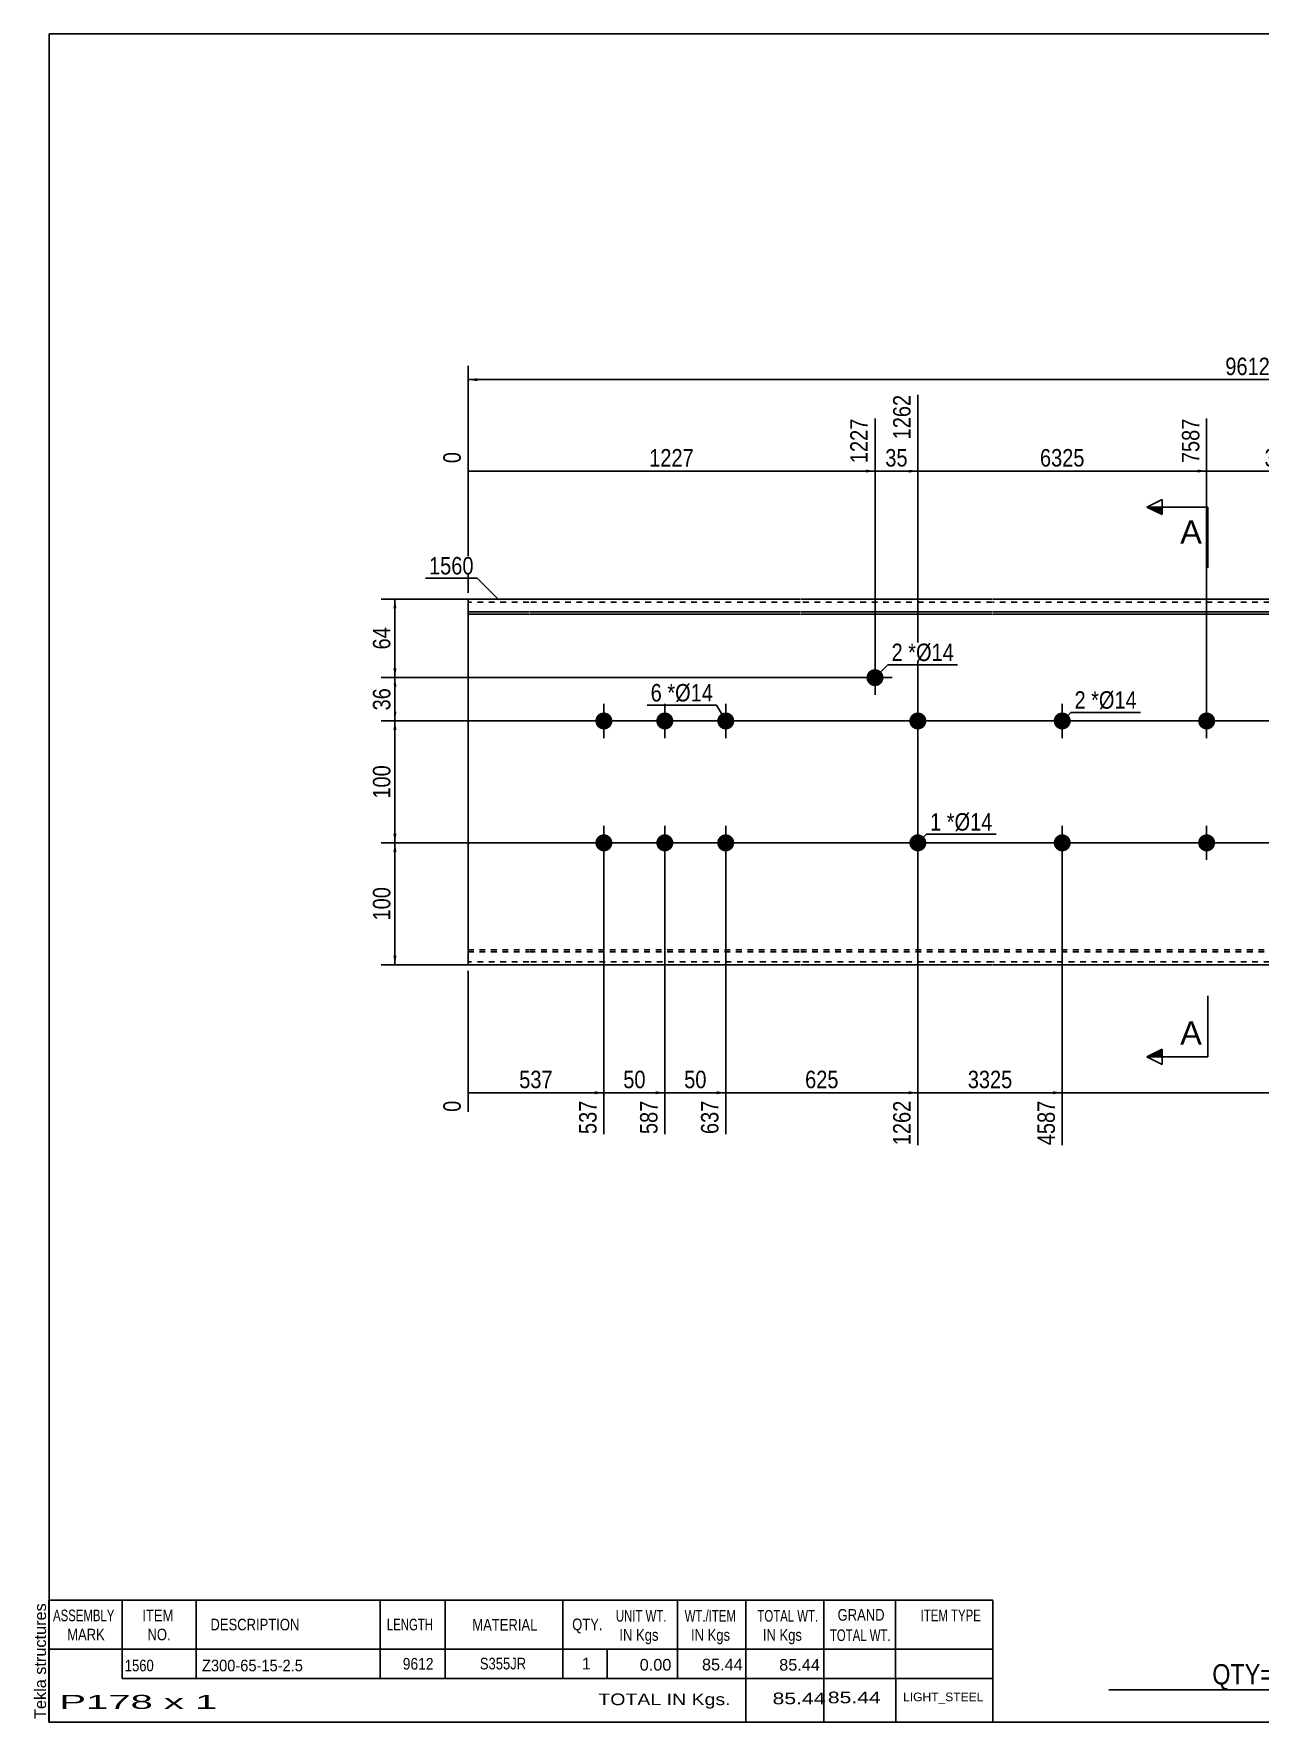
# Model space of a CAD drawing. Header units: millimetres. Extents: x -71 to 331, y -154 to 123.
# Drawn here: x -71.3 to 130, y -154.3 to 122.8 of the extents above; entities that cross this region are included whole.
import ezdxf

# ---------------------------------------------------------------- set-up
doc = ezdxf.new("R2010")
doc.units = ezdxf.units.MM
doc.linetypes.add('DXK_LINE_DOT1', pattern=[1.8814, 0.9407, -0.9407])
doc.styles.add('Arial', font='ARIAL.TTF', dxfattribs={"height": 0.2})
doc.styles.add('Arial Narrow', font='ARIALN.TTF', dxfattribs={"height": 0.2})

# ---------------------------------------------------------------- blocks, each defined once
blk = doc.blocks.new('Unknown-627192289-2024')
at = {"color": 5, "linetype": 'Continuous'}
for p, q in [((331.25, 122.75), (-68.75, 122.75)), ((-68.75, 122.75), (-68.75, -154.25)), ((331.25, -154.25), (331.25, 122.75)), ((-68.75, -154.25), (331.25, -154.25))]:
    blk.add_line(p, q, dxfattribs=at)
at = {"color": 174, "linetype": 'Continuous', "style": 'Arial'}
blk.add_text('Tekla structures', height=1.9102, rotation=90, dxfattribs=at).set_placement((-69.25, -153.75))
blk = doc.blocks.new('Part-627192289-1218 - 1203')
at = {"color": 2, "linetype": 'Continuous'}
for p, q in [((0, 30), (0, -30)), ((10, 30), (0, 30)), ((0, 27.88), (10, 27.88)), ((54.49, 30), (10.1, 30)), ((10.1, 27.88), (54.49, 27.88)), ((86, 30), (54.59, 30)), ((54.59, 27.88), (86, 27.88)), ((108.9, 30), (86.1, 30)), ((86.1, 27.88), (108.9, 27.88)), ((133.39, 30), (109, 30)), ((109, 27.88), (133.39, 27.88)), ((163.73, 30), (133.49, 30)), ((133.49, 27.88), (163.73, 27.88)), ((208.22, 30), (163.83, 30)), ((163.83, 27.88), (208.22, 27.88)), ((238.56, 30), (208.32, 30)), ((208.32, 27.88), (238.56, 27.88)), ((255.86, 30), (238.66, 30)), ((238.66, 27.88), (255.86, 27.88)), ((255.86, 27.88), (255.86, 30)), ((255.86, -30), (255.86, 27.88)), ((0, 27.53), (10, 27.53)), ((10.1, 27.53), (54.49, 27.53)), ((54.59, 27.53), (86, 27.53)), ((86.1, 27.53), (108.9, 27.53)), ((109, 27.53), (133.39, 27.53)), ((133.49, 27.53), (163.73, 27.53)), ((163.83, 27.53), (208.22, 27.53)), ((208.32, 27.53), (238.56, 27.53)), ((238.66, 27.53), (255.86, 27.53)), ((10, -30), (0, -30)), ((54.49, -30), (10.1, -30)), ((86, -30), (54.59, -30)), ((108.9, -30), (86.1, -30)), ((133.39, -30), (109, -30)), ((163.73, -30), (133.49, -30)), ((208.22, -30), (163.83, -30)), ((238.56, -30), (208.32, -30)), ((255.86, -30), (238.66, -30))]:
    blk.add_line(p, q, dxfattribs=at)
at = {"color": 7, "linetype": 'DXK_LINE_DOT1'}
for p, q in [((10, 29.5), (0, 29.5)), ((54.49, 29.5), (10.1, 29.5)), ((86, 29.5), (54.59, 29.5)), ((108.9, 29.5), (86.1, 29.5)), ((133.39, 29.5), (109, 29.5)), ((163.73, 29.5), (133.49, 29.5)), ((208.22, 29.5), (163.83, 29.5)), ((238.56, 29.5), (208.32, 29.5)), ((255.86, 29.5), (238.66, 29.5)), ((0, -27.53), (10, -27.53)), ((10.1, -27.53), (54.49, -27.53)), ((54.59, -27.53), (86, -27.53)), ((86.1, -27.53), (108.9, -27.53)), ((109, -27.53), (133.39, -27.53)), ((133.49, -27.53), (163.73, -27.53)), ((163.83, -27.53), (208.22, -27.53)), ((208.32, -27.53), (238.56, -27.53)), ((238.66, -27.53), (255.86, -27.53)), ((0, -27.88), (10, -27.88)), ((10, -29.5), (0, -29.5)), ((10.1, -27.88), (54.49, -27.88)), ((54.49, -29.5), (10.1, -29.5)), ((54.59, -27.88), (86, -27.88)), ((86, -29.5), (54.59, -29.5)), ((86.1, -27.88), (108.9, -27.88)), ((108.9, -29.5), (86.1, -29.5)), ((109, -27.88), (133.39, -27.88)), ((133.39, -29.5), (109, -29.5)), ((133.49, -27.88), (163.73, -27.88)), ((163.73, -29.5), (133.49, -29.5)), ((163.83, -27.88), (208.22, -27.88)), ((208.22, -29.5), (163.83, -29.5)), ((208.32, -27.88), (238.56, -27.88)), ((238.56, -29.5), (208.32, -29.5)), ((238.66, -27.88), (255.86, -27.88)), ((255.86, -29.5), (238.66, -29.5))]:
    blk.add_line(p, q, dxfattribs=at)
blk = doc.blocks.new('Bolt-627192289-1219 - 1203')
at = {"linetype": 'Continuous'}
for points in [[(20.89, 10, -1), (23.69, 10, -1)], [(30.89, 10, -1), (33.69, 10, -1)], [(40.89, 10, -1), (43.69, 10, -1)], [(20.89, -10, -1), (23.69, -10, -1)], [(30.89, -10, -1), (33.69, -10, -1)], [(40.89, -10, -1), (43.69, -10, -1)]]:
    blk.add_hatch(color=3, dxfattribs=at).paths.add_polyline_path(points)
at = {"color": 3, "linetype": 'Continuous'}
for p, q in [((22.29, 7.2), (22.29, 12.8)), ((32.29, 7.2), (32.29, 12.8)), ((42.29, 7.2), (42.29, 12.8)), ((19.49, 10), (25.09, 10)), ((29.49, 10), (35.09, 10)), ((39.49, 10), (45.09, 10)), ((22.29, -12.8), (22.29, -7.2)), ((32.29, -12.8), (32.29, -7.2)), ((42.29, -12.8), (42.29, -7.2)), ((19.49, -10), (25.09, -10)), ((29.49, -10), (35.09, -10)), ((39.49, -10), (45.09, -10))]:
    blk.add_line(p, q, dxfattribs=at)
blk = doc.blocks.new('Bolt-627192289-1220 - 1203')
at = {"linetype": 'Continuous'}
blk.add_hatch(color=3, dxfattribs=at).paths.add_polyline_path([(65.38, 17.11, -1), (68.18, 17.11, -1)])
at = {"color": 3, "linetype": 'Continuous'}
for p, q in [((66.78, 14.31), (66.78, 19.91)), ((63.98, 17.11), (69.58, 17.11))]:
    blk.add_line(p, q, dxfattribs=at)
blk = doc.blocks.new('Bolt-627192289-1225 - 1203')
at = {"linetype": 'Continuous'}
for points in [[(98.9, 10, -1), (96.1, 10, -1)], [(98.9, -10, -1), (96.1, -10, -1)]]:
    blk.add_hatch(color=3, dxfattribs=at).paths.add_polyline_path(points)
at = {"color": 3, "linetype": 'Continuous'}
for p, q in [((97.5, 12.8), (97.5, 7.2)), ((100.3, 10), (94.7, 10)), ((97.5, -7.2), (97.5, -12.8)), ((100.3, -10), (94.7, -10))]:
    blk.add_line(p, q, dxfattribs=at)
blk = doc.blocks.new('Bolt-627192289-1229 - 1203')
at = {"linetype": 'Continuous'}
for points in [[(119.8, 10, -1), (122.6, 10, -1)], [(249.46, 10, -1), (252.26, 10, -1)]]:
    blk.add_hatch(color=3, dxfattribs=at).paths.add_polyline_path(points)
at = {"color": 3, "linetype": 'Continuous'}
for p, q in [((121.2, 7.2), (121.2, 12.8)), ((250.86, 7.2), (250.86, 12.8)), ((124, 10), (118.4, 10)), ((253.66, 10), (248.06, 10))]:
    blk.add_line(p, q, dxfattribs=at)
blk = doc.blocks.new('Bolt-627192289-1230 - 1203')
at = {"linetype": 'Continuous'}
for points in [[(119.8, -10, -1), (122.6, -10, -1)], [(249.46, -10, -1), (252.26, -10, -1)]]:
    blk.add_hatch(color=3, dxfattribs=at).paths.add_polyline_path(points)
at = {"color": 3, "linetype": 'Continuous'}
for p, q in [((121.2, -12.8), (121.2, -7.2)), ((250.86, -12.8), (250.86, -7.2)), ((124, -10), (118.4, -10)), ((253.66, -10), (248.06, -10))]:
    blk.add_line(p, q, dxfattribs=at)
blk = doc.blocks.new('Bolt-627192289-1231 - 1203')
at = {"linetype": 'Continuous'}
blk.add_hatch(color=3, dxfattribs=at).paths.add_polyline_path([(72.41, 10, -1), (75.21, 10, -1)])
at = {"color": 3, "linetype": 'Continuous'}
for p, q in [((73.81, 7.2), (73.81, 12.8)), ((71.01, 10), (76.61, 10))]:
    blk.add_line(p, q, dxfattribs=at)
blk = doc.blocks.new('Bolt-627192289-1232 - 1203')
at = {"linetype": 'Continuous'}
blk.add_hatch(color=3, dxfattribs=at).paths.add_polyline_path([(75.21, -10, -1), (72.41, -10, -1)])
at = {"color": 3, "linetype": 'Continuous'}
for p, q in [((73.81, -7.2), (73.81, -12.8)), ((76.61, -10), (71.01, -10))]:
    blk.add_line(p, q, dxfattribs=at)
blk = doc.blocks.new('StraightDimension-627192289-1328 - 1203')
at = {"linetype": 'Continuous'}
blk.add_hatch(color=7, dxfattribs=at).paths.add_polyline_path([(96, -50.75), (97.5, -51), (96, -51.25)])
at = {"color": 7, "linetype": 'Continuous'}
for p, q in [((73.81, 9), (73.81, -59.61)), ((97.5, -11), (97.5, -59.61)), ((73.81, -51), (97.5, -51))]:
    blk.add_line(p, q, dxfattribs=at)
at = {"color": 0}
blk.add_wipeout([(89.91, -50.85), (89.91, -46.65), (81.4, -46.65), (81.4, -50.85)], dxfattribs=at)
at = {"color": 0, "linetype": 'Continuous'}
blk.add_wipeout([(96.9, -51.7), (92.7, -51.7), (92.7, -60.21), (96.9, -60.21)], dxfattribs=at)
at = {"color": 3, "style": 'Arial Narrow'}
blk.add_text('3325', height=2.863, dxfattribs=at).set_placement((82, -50.25))
at = {"color": 3, "linetype": 'Continuous', "style": 'Arial Narrow'}
blk.add_text('4587', height=2.863, rotation=90.0002, dxfattribs=at).set_placement((96.3, -59.61))
blk = doc.blocks.new('StraightDimension-627192289-1279 - 1203')
at = {"linetype": 'Continuous'}
blk.add_hatch(color=7, dxfattribs=at).paths.add_polyline_path([(119.7, 51.25), (121.2, 51), (119.7, 50.75)])
at = {"color": 7, "linetype": 'Continuous'}
for p, q in [((73.81, -9), (73.81, 63.51)), ((121.2, 11), (121.2, 59.61)), ((73.81, 51), (121.2, 51))]:
    blk.add_line(p, q, dxfattribs=at)
at = {"color": 0, "linetype": 'Continuous'}
blk.add_wipeout([(120.6, 60.21), (116.4, 60.21), (116.4, 51.7), (120.6, 51.7)], dxfattribs=at)
at = {"color": 0}
blk.add_wipeout([(101.76, 51.15), (101.76, 55.35), (93.25, 55.35), (93.25, 51.15)], dxfattribs=at)
at = {"color": 3, "linetype": 'Continuous', "style": 'Arial Narrow'}
blk.add_text('7587', height=2.863, rotation=90.0002, dxfattribs=at).set_placement((120, 52.3))
at = {"color": 3, "style": 'Arial Narrow'}
blk.add_text('6325', height=2.863, dxfattribs=at).set_placement((93.85, 51.75))
blk = doc.blocks.new('StraightDimension-627192289-1353 - 1203')
at = {"linetype": 'Continuous'}
for points in [[(266.75, 8.5), (267, 10), (267.25, 8.5)], [(267.25, -8.5), (267, -10), (266.75, -8.5)]]:
    blk.add_hatch(color=7, dxfattribs=at).paths.add_polyline_path(points)
at = {"color": 7, "linetype": 'Continuous'}
for p, q in [((43.29, 10), (269.4, 10)), ((267, -10), (267, 10)), ((43.29, -10), (269.4, -10))]:
    blk.add_line(p, q, dxfattribs=at)
at = {"color": 0}
blk.add_wipeout([(266.85, 3.34), (262.65, 3.34), (262.65, -3.34), (266.85, -3.34)], dxfattribs=at)
at = {"color": 3, "style": 'Arial Narrow'}
blk.add_text('100', height=2.863, rotation=90.0002, dxfattribs=at).set_placement((266.25, -2.74))
blk = doc.blocks.new('StraightDimension-627192289-1280 - 1203')
at = {"linetype": 'Continuous'}
blk.add_hatch(color=7, dxfattribs=at).paths.add_polyline_path([(72.31, 51.25), (73.81, 51), (72.31, 50.75)])
at = {"color": 7, "linetype": 'Continuous'}
for p, q in [((73.81, -9), (73.81, 63.51)), ((66.78, 18.11), (66.78, 59.61)), ((66.78, 51), (73.81, 51))]:
    blk.add_line(p, q, dxfattribs=at)
at = {"color": 0}
blk.add_wipeout([(72.72, 51.15), (72.72, 55.35), (67.87, 55.35), (67.87, 51.15)], dxfattribs=at)
at = {"color": 0, "linetype": 'Continuous'}
blk.add_wipeout([(73.21, 64.11), (69.01, 64.11), (69.01, 55.6), (73.21, 55.6)], dxfattribs=at)
at = {"color": 3, "linetype": 'Continuous', "style": 'Arial Narrow'}
blk.add_text('1262', height=2.863, rotation=90.0002, dxfattribs=at).set_placement((72.61, 56.2))
at = {"color": 3, "style": 'Arial Narrow'}
blk.add_text('35', height=2.863, dxfattribs=at).set_placement((68.47, 51.75))
blk = doc.blocks.new('StraightDimension-627192289-1354 - 1203')
at = {"linetype": 'Continuous'}
for points in [[(266.75, -11.5), (267, -10), (267.25, -11.5)], [(267.25, -28.5), (267, -30), (266.75, -28.5)]]:
    blk.add_hatch(color=7, dxfattribs=at).paths.add_polyline_path(points)
at = {"color": 7, "linetype": 'Continuous'}
for p, q in [((43.29, -10), (269.4, -10)), ((267, -30), (267, -10)), ((256.86, -30), (269.4, -30))]:
    blk.add_line(p, q, dxfattribs=at)
at = {"color": 0}
blk.add_wipeout([(266.85, -16.66), (262.65, -16.66), (262.65, -23.34), (266.85, -23.34)], dxfattribs=at)
at = {"color": 3, "style": 'Arial Narrow'}
blk.add_text('100', height=2.863, rotation=90.0002, dxfattribs=at).set_placement((266.25, -22.74))
blk = doc.blocks.new('StraightDimension-627192289-1395 - 1203')
at = {"linetype": 'Continuous'}
for points in [[(1.5, 65.75), (0, 66), (1.5, 66.25)], [(254.36, 66.25), (255.86, 66), (254.36, 65.75)]]:
    blk.add_hatch(color=7, dxfattribs=at).paths.add_polyline_path(points)
at = {"color": 7, "linetype": 'Continuous'}
for p, q in [((0, 31), (0, 68.25)), ((255.86, 31), (255.86, 68.25)), ((0, 66), (255.86, 66))]:
    blk.add_line(p, q, dxfattribs=at)
at = {"color": 0}
blk.add_wipeout([(132.19, 66.15), (132.19, 70.35), (123.67, 70.35), (123.67, 66.15)], dxfattribs=at)
at = {"color": 3, "style": 'Arial Narrow'}
blk.add_text('9612', height=2.863, dxfattribs=at).set_placement((124.27, 66.75))
blk = doc.blocks.new('StraightDimension-627192289-1331 - 1203')
at = {"linetype": 'Continuous'}
blk.add_hatch(color=7, dxfattribs=at).paths.add_polyline_path([(30.79, -50.75), (32.29, -51), (30.79, -51.25)])
at = {"color": 7, "linetype": 'Continuous'}
for p, q in [((22.29, -11), (22.29, -57.78)), ((32.29, -11), (32.29, -57.78)), ((22.29, -51), (32.29, -51))]:
    blk.add_line(p, q, dxfattribs=at)
at = {"color": 0}
blk.add_wipeout([(29.72, -50.85), (29.72, -46.65), (24.87, -46.65), (24.87, -50.85)], dxfattribs=at)
at = {"color": 3, "style": 'Arial Narrow'}
blk.add_text('50', height=2.863, dxfattribs=at).set_placement((25.47, -50.25))
at = {"color": 0, "linetype": 'Continuous'}
blk.add_wipeout([(31.69, -51.7), (27.49, -51.7), (27.49, -58.38), (31.69, -58.38)], dxfattribs=at)
at = {"color": 3, "linetype": 'Continuous', "style": 'Arial Narrow'}
blk.add_text('587', height=2.863, rotation=90.0002, dxfattribs=at).set_placement((31.09, -57.78))
blk = doc.blocks.new('StraightDimension-627192289-1281 - 1203')
at = {"linetype": 'Continuous'}
blk.add_hatch(color=7, dxfattribs=at).paths.add_polyline_path([(65.28, 51.25), (66.78, 51), (65.28, 50.75)])
at = {"color": 7, "linetype": 'Continuous'}
for p, q in [((66.78, 18.11), (66.78, 59.61)), ((0, 31), (0, 54.13)), ((0, 51), (66.78, 51))]:
    blk.add_line(p, q, dxfattribs=at)
at = {"color": 0, "linetype": 'Continuous'}
for points in [[(66.18, 60.21), (61.98, 60.21), (61.98, 51.7), (66.18, 51.7)], [(-0.6, 54.73), (-4.8, 54.73), (-4.8, 51.7), (-0.6, 51.7)]]:
    blk.add_wipeout(points, dxfattribs=at)
at = {"color": 0}
blk.add_wipeout([(37.65, 51.15), (37.65, 55.35), (29.13, 55.35), (29.13, 51.15)], dxfattribs=at)
at = {"color": 3, "linetype": 'Continuous', "style": 'Arial Narrow'}
for s, height, p in [('1227', 2.863, (65.58, 52.3)), ('0', 2.86, (-1.2, 52.3))]:
    blk.add_text(s, height=height, rotation=90.0002, dxfattribs=at).set_placement(p)
at = {"color": 3, "style": 'Arial Narrow'}
blk.add_text('1227', height=2.863, dxfattribs=at).set_placement((29.73, 51.75))
blk = doc.blocks.new('StraightDimension-627192289-1330 - 1203')
at = {"linetype": 'Continuous'}
blk.add_hatch(color=7, dxfattribs=at).paths.add_polyline_path([(40.79, -50.75), (42.29, -51), (40.79, -51.25)])
at = {"color": 7, "linetype": 'Continuous'}
for p, q in [((32.29, -11), (32.29, -57.78)), ((42.29, -11), (42.29, -57.78)), ((32.29, -51), (42.29, -51))]:
    blk.add_line(p, q, dxfattribs=at)
at = {"color": 0}
blk.add_wipeout([(39.72, -50.85), (39.72, -46.65), (34.87, -46.65), (34.87, -50.85)], dxfattribs=at)
at = {"color": 3, "style": 'Arial Narrow'}
blk.add_text('50', height=2.863, dxfattribs=at).set_placement((35.47, -50.25))
at = {"color": 0, "linetype": 'Continuous'}
blk.add_wipeout([(41.69, -51.7), (37.49, -51.7), (37.49, -58.38), (41.69, -58.38)], dxfattribs=at)
at = {"color": 3, "linetype": 'Continuous', "style": 'Arial Narrow'}
blk.add_text('637', height=2.863, rotation=90.0002, dxfattribs=at).set_placement((41.09, -57.78))
blk = doc.blocks.new('StraightDimension-627192289-1278 - 1203')
at = {"linetype": 'Continuous'}
blk.add_hatch(color=7, dxfattribs=at).paths.add_polyline_path([(144.19, 51.25), (145.69, 51), (144.19, 50.75)])
at = {"color": 7, "linetype": 'Continuous'}
for p, q in [((121.2, 11), (121.2, 59.61)), ((145.69, 11), (145.69, 59.61)), ((121.2, 51), (145.69, 51))]:
    blk.add_line(p, q, dxfattribs=at)
at = {"color": 0, "linetype": 'Continuous'}
blk.add_wipeout([(145.09, 60.21), (140.89, 60.21), (140.89, 51.7), (145.09, 51.7)], dxfattribs=at)
at = {"color": 0}
blk.add_wipeout([(136.78, 51.15), (136.78, 55.35), (130.1, 55.35), (130.1, 51.15)], dxfattribs=at)
at = {"color": 3, "linetype": 'Continuous', "style": 'Arial Narrow'}
blk.add_text('7912', height=2.863, rotation=90.0002, dxfattribs=at).set_placement((144.49, 52.3))
at = {"color": 3, "style": 'Arial Narrow'}
blk.add_text('325', height=2.863, dxfattribs=at).set_placement((130.7, 51.75))
blk = doc.blocks.new('StraightDimension-627192289-1327 - 1203')
at = {"linetype": 'Continuous'}
blk.add_hatch(color=7, dxfattribs=at).paths.add_polyline_path([(254.36, -50.75), (255.86, -51), (254.36, -51.25)])
at = {"color": 7, "linetype": 'Continuous'}
for p, q in [((97.5, -11), (97.5, -59.61)), ((255.86, -31), (255.86, -59.61)), ((97.5, -51), (255.86, -51))]:
    blk.add_line(p, q, dxfattribs=at)
at = {"color": 0}
blk.add_wipeout([(180.94, -50.85), (180.94, -46.65), (172.42, -46.65), (172.42, -50.85)], dxfattribs=at)
at = {"color": 0, "linetype": 'Continuous'}
blk.add_wipeout([(255.26, -51.7), (251.06, -51.7), (251.06, -60.21), (255.26, -60.21)], dxfattribs=at)
at = {"color": 3, "style": 'Arial Narrow'}
blk.add_text('5025', height=2.863, dxfattribs=at).set_placement((173.02, -50.25))
at = {"color": 3, "linetype": 'Continuous', "style": 'Arial Narrow'}
blk.add_text('9612', height=2.863, rotation=90.0002, dxfattribs=at).set_placement((254.66, -59.61))
blk = doc.blocks.new('StraightDimension-627192289-1329 - 1203')
at = {"linetype": 'Continuous'}
blk.add_hatch(color=7, dxfattribs=at).paths.add_polyline_path([(72.31, -50.75), (73.81, -51), (72.31, -51.25)])
at = {"color": 7, "linetype": 'Continuous'}
for p, q in [((73.81, 9), (73.81, -59.61)), ((42.29, -11), (42.29, -57.78)), ((42.29, -51), (73.81, -51))]:
    blk.add_line(p, q, dxfattribs=at)
at = {"color": 0}
blk.add_wipeout([(61.39, -50.85), (61.39, -46.65), (54.71, -46.65), (54.71, -50.85)], dxfattribs=at)
at = {"color": 0, "linetype": 'Continuous'}
blk.add_wipeout([(73.21, -51.7), (69.01, -51.7), (69.01, -60.21), (73.21, -60.21)], dxfattribs=at)
at = {"color": 3, "style": 'Arial Narrow'}
blk.add_text('625', height=2.863, dxfattribs=at).set_placement((55.31, -50.25))
at = {"color": 3, "linetype": 'Continuous', "style": 'Arial Narrow'}
blk.add_text('1262', height=2.863, rotation=90.0002, dxfattribs=at).set_placement((72.61, -59.61))
blk = doc.blocks.new('StraightDimension-627192289-1332 - 1203')
at = {"linetype": 'Continuous'}
blk.add_hatch(color=7, dxfattribs=at).paths.add_polyline_path([(20.79, -50.75), (22.29, -51), (20.79, -51.25)])
at = {"color": 7, "linetype": 'Continuous'}
for p, q in [((22.29, -11), (22.29, -57.78)), ((0, -31), (0, -54.13)), ((0, -51), (22.29, -51))]:
    blk.add_line(p, q, dxfattribs=at)
at = {"color": 0}
blk.add_wipeout([(14.49, -50.85), (14.49, -46.65), (7.8, -46.65), (7.8, -50.85)], dxfattribs=at)
at = {"color": 0, "linetype": 'Continuous'}
for points in [[(-0.6, -51.7), (-4.8, -51.7), (-4.8, -54.73), (-0.6, -54.73)], [(21.69, -51.7), (17.49, -51.7), (17.49, -58.38), (21.69, -58.38)]]:
    blk.add_wipeout(points, dxfattribs=at)
at = {"color": 3, "style": 'Arial Narrow'}
blk.add_text('537', height=2.863, dxfattribs=at).set_placement((8.4, -50.25))
at = {"color": 3, "linetype": 'Continuous', "style": 'Arial Narrow'}
for s, height, p in [('0', 2.86, (-1.2, -54.13)), ('537', 2.863, (21.09, -57.78))]:
    blk.add_text(s, height=height, rotation=90.0002, dxfattribs=at).set_placement(p)
blk = doc.blocks.new('StraightDimension-627192289-1352 - 1203')
at = {"linetype": 'Continuous'}
for points in [[(266.75, 16.61), (267, 18.11), (267.25, 16.61)], [(267.25, 11.5), (267, 10), (266.75, 11.5)]]:
    blk.add_hatch(color=7, dxfattribs=at).paths.add_polyline_path(points)
at = {"color": 7, "linetype": 'Continuous'}
for p, q in [((221.52, 18.11), (269.4, 18.11)), ((267, 10), (267, 18.11)), ((43.29, 10), (269.4, 10))]:
    blk.add_line(p, q, dxfattribs=at)
at = {"color": 0}
blk.add_wipeout([(266.85, 16.48), (262.65, 16.48), (262.65, 11.63), (266.85, 11.63)], dxfattribs=at)
at = {"color": 3, "style": 'Arial Narrow'}
blk.add_text('41', height=2.863, rotation=90.0002, dxfattribs=at).set_placement((266.25, 12.23))
blk = doc.blocks.new('StraightDimension-627192289-1371 - 1203')
at = {"linetype": 'Continuous'}
for points in [[(-12.25, 28.5), (-12, 30), (-11.75, 28.5)], [(-11.75, 18.61), (-12, 17.11), (-12.25, 18.61)]]:
    blk.add_hatch(color=7, dxfattribs=at).paths.add_polyline_path(points)
at = {"color": 7, "linetype": 'Continuous'}
for p, q in [((21.29, 30), (-14.25, 30)), ((-12, 17.11), (-12, 30)), ((65.78, 17.11), (-14.25, 17.11))]:
    blk.add_line(p, q, dxfattribs=at)
at = {"color": 0}
blk.add_wipeout([(-12.15, 25.98), (-16.35, 25.98), (-16.35, 21.13), (-12.15, 21.13)], dxfattribs=at)
at = {"color": 3, "style": 'Arial Narrow'}
blk.add_text('64', height=2.863, rotation=90.0002, dxfattribs=at).set_placement((-12.75, 21.73))
blk = doc.blocks.new('StraightDimension-627192289-1372 - 1203')
at = {"linetype": 'Continuous'}
for points in [[(-12.25, 15.61), (-12, 17.11), (-11.75, 15.61)], [(-11.75, 11.5), (-12, 10), (-12.25, 11.5)]]:
    blk.add_hatch(color=7, dxfattribs=at).paths.add_polyline_path(points)
at = {"color": 7, "linetype": 'Continuous'}
for p, q in [((65.78, 17.11), (-14.25, 17.11)), ((-12, 10), (-12, 17.11)), ((120.2, 10), (-14.25, 10))]:
    blk.add_line(p, q, dxfattribs=at)
at = {"color": 0}
blk.add_wipeout([(-12.15, 15.98), (-16.35, 15.98), (-16.35, 11.13), (-12.15, 11.13)], dxfattribs=at)
at = {"color": 3, "style": 'Arial Narrow'}
blk.add_text('36', height=2.863, rotation=90.0002, dxfattribs=at).set_placement((-12.75, 11.73))
blk = doc.blocks.new('StraightDimension-627192289-1373 - 1203')
at = {"linetype": 'Continuous'}
for points in [[(-12.25, 8.5), (-12, 10), (-11.75, 8.5)], [(-11.75, -8.5), (-12, -10), (-12.25, -8.5)]]:
    blk.add_hatch(color=7, dxfattribs=at).paths.add_polyline_path(points)
at = {"color": 7, "linetype": 'Continuous'}
for p, q in [((120.2, 10), (-14.25, 10)), ((-12, -10), (-12, 10)), ((120.2, -10), (-14.25, -10))]:
    blk.add_line(p, q, dxfattribs=at)
at = {"color": 0}
blk.add_wipeout([(-12.15, 3.34), (-16.35, 3.34), (-16.35, -3.34), (-12.15, -3.34)], dxfattribs=at)
at = {"color": 3, "style": 'Arial Narrow'}
blk.add_text('100', height=2.863, rotation=90.0002, dxfattribs=at).set_placement((-12.75, -2.74))
blk = doc.blocks.new('StraightDimension-627192289-1374 - 1203')
at = {"linetype": 'Continuous'}
for points in [[(-12.25, -11.5), (-12, -10), (-11.75, -11.5)], [(-11.75, -28.5), (-12, -30), (-12.25, -28.5)]]:
    blk.add_hatch(color=7, dxfattribs=at).paths.add_polyline_path(points)
at = {"color": 7, "linetype": 'Continuous'}
for p, q in [((120.2, -10), (-14.25, -10)), ((-12, -30), (-12, -10)), ((21.29, -30), (-14.25, -30))]:
    blk.add_line(p, q, dxfattribs=at)
at = {"color": 0}
blk.add_wipeout([(-12.15, -16.66), (-16.35, -16.66), (-16.35, -23.34), (-12.15, -23.34)], dxfattribs=at)
at = {"color": 3, "style": 'Arial Narrow'}
blk.add_text('100', height=2.863, rotation=90.0002, dxfattribs=at).set_placement((-12.75, -22.74))
blk = doc.blocks.new('CBS_BOM-627192289-2049')
at = {"color": 7, "linetype": 'Continuous'}
for p, q in [((-68.78, -142.28), (-68.78, -134.28)), ((-68.78, -134.28), (86.14, -134.28)), ((-56.78, -142.28), (-56.78, -134.28)), ((-44.59, -142.28), (-44.59, -134.28)), ((-14.43, -142.28), (-14.43, -134.28)), ((-3.75, -142.28), (-3.75, -134.28)), ((15.57, -142.28), (15.57, -134.28)), ((34.37, -142.28), (34.37, -134.28)), ((45.58, -142.28), (45.58, -134.28)), ((58.37, -142.28), (58.37, -134.28)), ((70.12, -142.28), (70.12, -134.28)), ((86.14, -134.29), (86.14, -142.27)), ((-68.78, -142.28), (86.14, -142.28)), ((-68.78, -147.08), (-68.78, -142.28)), ((-56.78, -147.08), (-56.78, -142.28)), ((-44.59, -147.08), (-44.59, -142.28)), ((-14.43, -147.08), (-14.43, -142.28)), ((-3.75, -147.08), (-3.75, -142.28)), ((15.57, -147.08), (15.57, -142.28)), ((22.83, -147.08), (22.83, -142.28)), ((34.37, -147.08), (34.37, -142.28)), ((45.58, -147.08), (45.58, -142.28)), ((58.37, -147.08), (58.37, -142.28)), ((70.14, -147.08), (70.14, -142.28)), ((86.14, -142.28), (86.14, -147.08)), ((-68.78, -154.28), (-68.78, -147.1)), ((-56.78, -147.08), (86.14, -147.08)), ((45.58, -154.28), (45.58, -147.1)), ((58.37, -154.28), (58.37, -147.1)), ((70.18, -154.28), (70.18, -147.1)), ((86.14, -147.08), (86.14, -154.28)), ((-68.78, -154.28), (86.14, -154.28))]:
    blk.add_line(p, q, dxfattribs=at)
at = {"color": 3, "linetype": 'Continuous', "style": 'Arial'}
for s, height, width, p in [('GRAND', 1.91, 0.8, (60.64, -137.62)), ('ASSEMBLY', 1.91, 0.7, (-68.1, -137.71)), ('ITEM', 1.91, 0.8, (-53.45, -137.71)), ('DESCRIPTION', 1.9102, 0.8, (-42.27, -139.21)), ('LENGTH', 1.91, 0.7, (-13.32, -139.21)), ('MATERIAL', 1.91, 0.8, (0.7, -139.26)), ('QTY.', 1.91, 0.8, (17.09, -139.18)), ('UNIT WT.', 1.91, 0.7, (24.26, -137.78)), ('WT./ITEM', 1.91, 0.7, (35.55, -137.78)), ('TOTAL WT.', 1.91, 0.7, (47.49, -137.78)), ('ITEM TYPE', 1.91, 0.7, (74.28, -137.7)), ('MARK', 1.91, 0.8, (-65.78, -140.84)), ('NO.', 1.91, 0.8, (-52.6, -140.84)), ('IN Kgs', 1.91, 0.8, (24.84, -140.92)), ('IN Kgs', 1.91, 0.8, (36.59, -140.92)), ('IN Kgs', 1.91, 0.8, (48.38, -140.92)), ('TOTAL WT.', 1.91, 0.7, (59.38, -140.96))]:
    blk.add_text(s, height=height, dxfattribs=dict(at, width=width)).set_placement(p)
at = {"color": 7, "linetype": 'Continuous', "style": 'Arial'}
for s, height, width, p in [('1560', 1.91, 0.8, (-56.32, -145.93)), ('Z300-65-15-2.5', 1.9102, 0.9, (-43.65, -145.93)), ('9612', 1.91, 0.85, (-10.71, -145.65)), ('S355JR', 1.91, 0.8, (1.94, -145.62))]:
    blk.add_text(s, height=height, dxfattribs=dict(at, width=width)).set_placement(p)
for s, p in [('1', (18.66, -145.62)), ('0.00', (28.17, -145.81)), ('85.44', (38.39, -145.78)), ('85.44', (51.06, -145.81))]:
    blk.add_text(s, height=1.91, dxfattribs=at).set_placement(p)
at = {"color": 6, "linetype": 'Continuous', "style": 'Arial'}
for s, height, width, p in [('TOTAL IN Kgs.', 1.9102, 1.2, (21.38, -151.48)), ('85.44', 1.91, 1.3, (49.97, -151.33)), ('85.44', 1.91, 1.3, (59.04, -151.17)), ('P178 x 1', 2.292, 2.05, (-67.06, -152.09))]:
    blk.add_text(s, height=height, dxfattribs=dict(at, width=width)).set_placement(p)
blk.add_text('LIGHT_STEEL', height=1.4135, dxfattribs=at).set_placement((71.39, -150.83))
blk = doc.blocks.new('CBS_CALLOFF-627192289-2050')
at = {"color": 7, "linetype": 'Continuous'}
blk.add_line((105.13, -148.98), (221.36, -149), dxfattribs=at)
at = {"color": 3, "linetype": 'Continuous', "style": 'Arial Narrow'}
blk.add_text('QTY= 1 Nos.      COLD FORMED     MKD : P178', height=3.3405, dxfattribs=at).set_placement((122.13, -148.09))
blk = doc.blocks.new('Mark-627192289-1431 - 1203')
at = {"color": 0}
blk.add_wipeout([(31.8, 13.2), (31.8, 16.2), (29.97, 16.2), (29.97, 13.2)], dxfattribs=at)
blk.add_wipeout([(31.8, 13.2), (31.8, 16.2), (29.97, 16.2), (29.97, 13.2)], dxfattribs=at)
blk.add_wipeout([(33.98, 13.2), (33.98, 16.2), (32.7, 16.2), (32.7, 13.2)], dxfattribs=at)
blk.add_wipeout([(33.98, 13.2), (33.98, 16.2), (32.7, 16.2), (32.7, 13.2)], dxfattribs=at)
at = {"color": 3, "style": 'Arial Narrow'}
blk.add_text('6', height=2.86, dxfattribs=at).set_placement((29.97, 13.2))
at = {"color": 0}
blk.add_wipeout([(40.19, 13.2), (40.19, 16.2), (33.98, 16.2), (33.98, 13.2)], dxfattribs=at)
blk.add_wipeout([(40.19, 13.2), (40.19, 16.2), (33.98, 16.2), (33.98, 13.2)], dxfattribs=at)
at = {"color": 7, "linetype": 'Continuous'}
for p in [(29.37, 12.6), (42.29, 10)]:
    blk.add_line(p, (40.79, 12.6), dxfattribs=at)
at = {"color": 3, "style": 'Arial Narrow'}
for s, height, p in [('*', 2.86, (32.7, 13.2)), ('Ø14', 2.863, (33.98, 13.2))]:
    blk.add_text(s, height=height, dxfattribs=at).set_placement(p)
blk = doc.blocks.new('Mark-627192289-1433 - 1203')
at = {"color": 0}
blk.add_wipeout([(101.35, 12.01), (101.35, 15.01), (99.52, 15.01), (99.52, 12.01)], dxfattribs=at)
blk.add_wipeout([(101.35, 12.01), (101.35, 15.01), (99.52, 15.01), (99.52, 12.01)], dxfattribs=at)
at = {"color": 7, "linetype": 'Continuous'}
blk.add_line((97.5, 10), (98.92, 11.41), dxfattribs=at)
at = {"color": 0}
blk.add_wipeout([(103.52, 12.01), (103.52, 15.01), (102.25, 15.01), (102.25, 12.01)], dxfattribs=at)
blk.add_wipeout([(103.52, 12.01), (103.52, 15.01), (102.25, 15.01), (102.25, 12.01)], dxfattribs=at)
at = {"color": 3, "style": 'Arial Narrow'}
blk.add_text('2', height=2.86, dxfattribs=at).set_placement((99.52, 12.01))
at = {"color": 0}
blk.add_wipeout([(109.74, 12.01), (109.74, 15.01), (103.52, 15.01), (103.52, 12.01)], dxfattribs=at)
blk.add_wipeout([(109.74, 12.01), (109.74, 15.01), (103.52, 15.01), (103.52, 12.01)], dxfattribs=at)
at = {"color": 7, "linetype": 'Continuous'}
blk.add_line((98.92, 11.41), (110.34, 11.41), dxfattribs=at)
at = {"color": 3, "style": 'Arial Narrow'}
for s, height, p in [('*', 2.86, (102.25, 12.01)), ('Ø14', 2.863, (103.52, 12.01))]:
    blk.add_text(s, height=height, dxfattribs=at).set_placement(p)
blk = doc.blocks.new('SectionMark-627192289-1268 - 1203')
at = {"linetype": 'Continuous'}
for points in [[(113.91, 45.1), (113.91, 43.85), (111.41, 45.1)], [(113.91, -43.85), (113.91, -45.1), (111.41, -45.1)]]:
    blk.add_hatch(color=30, dxfattribs=at).paths.add_polyline_path(points)
at = {"color": 30, "linetype": 'Continuous'}
for p, q in [((111.41, 45.1), (113.91, 46.35)), ((121.41, 45.1), (111.41, 45.1)), ((111.41, 45.1), (113.91, 43.85)), ((113.91, 43.85), (113.91, 46.35)), ((111.41, -45.1), (113.91, -43.85)), ((113.91, -43.85), (113.91, -46.35)), ((121.41, -45.1), (111.41, -45.1)), ((113.91, -46.35), (111.41, -45.1))]:
    blk.add_line(p, q, dxfattribs=at)
at = {"color": 0, "linetype": 'Continuous'}
for points in [[(120.41, 39.1), (120.41, 43.1), (116.86, 43.1), (116.86, 39.1)], [(120.41, -43.1), (120.41, -39.1), (116.86, -39.1), (116.86, -43.1)]]:
    blk.add_wipeout(points, dxfattribs=at)
at = {"color": 30, "linetype": 'Continuous'}
for p, q in [((121.41, 45.1), (121.41, 35.1)), ((121.41, -45.1), (121.41, -35.1))]:
    blk.add_line(p, q, dxfattribs=at)
at = {"color": 96, "linetype": 'Continuous', "style": 'Arial'}
for p in [(116.86, 39.1), (116.86, -43.1)]:
    blk.add_text('A', height=3.82, dxfattribs=at).set_placement(p)
blk = doc.blocks.new('Mark-627192289-1398 - 1203')
at = {"color": 0}
blk.add_wipeout([(0.91, 34.04), (0.91, 37.04), (-6.4, 37.04), (-6.4, 34.04)], dxfattribs=at)
blk.add_wipeout([(0.91, 34.04), (0.91, 37.04), (-6.4, 37.04), (-6.4, 34.04)], dxfattribs=at)
at = {"color": 7, "linetype": 'Continuous'}
for p in [(-7, 33.44), (5.05, 29.9)]:
    blk.add_line(p, (1.51, 33.44), dxfattribs=at)
at = {"color": 3, "style": 'Arial Narrow'}
blk.add_text('1560', height=2.863, dxfattribs=at).set_placement((-6.4, 34.04))
blk = doc.blocks.new('MarkSet-627192289-1409 - 1203')
at = {"color": 0}
blk.add_wipeout([(71.33, 19.83), (71.33, 22.83), (69.5, 22.83), (69.5, 19.83)], dxfattribs=at)
blk.add_wipeout([(71.33, 19.83), (71.33, 22.83), (69.5, 22.83), (69.5, 19.83)], dxfattribs=at)
at = {"color": 7, "linetype": 'Continuous'}
blk.add_line((66.78, 17.11), (68.9, 19.23), dxfattribs=at)
at = {"color": 0}
blk.add_wipeout([(73.51, 19.83), (73.51, 22.83), (72.23, 22.83), (72.23, 19.83)], dxfattribs=at)
blk.add_wipeout([(73.51, 19.83), (73.51, 22.83), (72.23, 22.83), (72.23, 19.83)], dxfattribs=at)
at = {"color": 3, "style": 'Arial Narrow'}
blk.add_text('2', height=2.86, dxfattribs=at).set_placement((69.5, 19.83))
at = {"color": 0}
blk.add_wipeout([(79.72, 19.83), (79.72, 22.83), (73.51, 22.83), (73.51, 19.83)], dxfattribs=at)
blk.add_wipeout([(79.72, 19.83), (79.72, 22.83), (73.51, 22.83), (73.51, 19.83)], dxfattribs=at)
at = {"color": 7, "linetype": 'Continuous'}
blk.add_line((68.9, 19.23), (80.32, 19.23), dxfattribs=at)
at = {"color": 3, "style": 'Arial Narrow'}
for s, height, p in [('*', 2.86, (72.23, 19.83)), ('Ø14', 2.863, (73.51, 19.83))]:
    blk.add_text(s, height=height, dxfattribs=at).set_placement(p)
blk = doc.blocks.new('Mark-627192289-1434 - 1203')
at = {"color": 0}
blk.add_wipeout([(77.65, -7.99), (77.65, -4.99), (75.82, -4.99), (75.82, -7.99)], dxfattribs=at)
blk.add_wipeout([(77.65, -7.99), (77.65, -4.99), (75.82, -4.99), (75.82, -7.99)], dxfattribs=at)
at = {"color": 7, "linetype": 'Continuous'}
blk.add_line((73.81, -10), (75.22, -8.59), dxfattribs=at)
at = {"color": 0}
blk.add_wipeout([(79.83, -7.99), (79.83, -4.99), (78.55, -4.99), (78.55, -7.99)], dxfattribs=at)
blk.add_wipeout([(79.83, -7.99), (79.83, -4.99), (78.55, -4.99), (78.55, -7.99)], dxfattribs=at)
at = {"color": 3, "style": 'Arial Narrow'}
blk.add_text('1', height=2.86, dxfattribs=at).set_placement((75.82, -7.99))
at = {"color": 0}
blk.add_wipeout([(86.04, -7.99), (86.04, -4.99), (79.83, -4.99), (79.83, -7.99)], dxfattribs=at)
blk.add_wipeout([(86.04, -7.99), (86.04, -4.99), (79.83, -4.99), (79.83, -7.99)], dxfattribs=at)
at = {"color": 7, "linetype": 'Continuous'}
blk.add_line((75.22, -8.59), (86.64, -8.59), dxfattribs=at)
at = {"color": 3, "style": 'Arial Narrow'}
for s, height, p in [('*', 2.86, (78.55, -7.99)), ('Ø14', 2.863, (79.83, -7.99))]:
    blk.add_text(s, height=height, dxfattribs=at).set_placement(p)

msp = doc.modelspace()

# ---------------------------------------------------------------- block references
for name in ['Unknown-627192289-2024', 'Part-627192289-1218 - 1203', 'Bolt-627192289-1220 - 1203', 'Bolt-627192289-1219 - 1203', 'Bolt-627192289-1231 - 1203', 'Bolt-627192289-1225 - 1203', 'Bolt-627192289-1229 - 1203', 'Bolt-627192289-1232 - 1203', 'Bolt-627192289-1230 - 1203', 'CBS_BOM-627192289-2049', 'CBS_CALLOFF-627192289-2050']:
    msp.add_blockref(name, (0, 0))

# ---------------------------------------------------------------- next in the draw order: block references
for name in ['StraightDimension-627192289-1328 - 1203', 'StraightDimension-627192289-1331 - 1203']:
    msp.add_blockref(name, (0, 0))

# ---------------------------------------------------------------- next in the draw order: block references
for name in ['StraightDimension-627192289-1279 - 1203', 'StraightDimension-627192289-1332 - 1203']:
    msp.add_blockref(name, (0, 0))

# ---------------------------------------------------------------- next in the draw order: block references
msp.add_blockref('StraightDimension-627192289-1353 - 1203', (0, 0))

# ---------------------------------------------------------------- next in the draw order: block references
msp.add_blockref('StraightDimension-627192289-1280 - 1203', (0, 0))

# ---------------------------------------------------------------- next in the draw order: block references
for name in ['StraightDimension-627192289-1395 - 1203', 'StraightDimension-627192289-1354 - 1203']:
    msp.add_blockref(name, (0, 0))

# ---------------------------------------------------------------- next in the draw order: block references
for name in ['StraightDimension-627192289-1281 - 1203', 'StraightDimension-627192289-1278 - 1203', 'StraightDimension-627192289-1330 - 1203', 'StraightDimension-627192289-1327 - 1203']:
    msp.add_blockref(name, (0, 0))

# ---------------------------------------------------------------- next in the draw order: block references
msp.add_blockref('StraightDimension-627192289-1329 - 1203', (0, 0))

# ---------------------------------------------------------------- next in the draw order: block references
msp.add_blockref('StraightDimension-627192289-1352 - 1203', (0, 0))

# ---------------------------------------------------------------- next in the draw order: block references
msp.add_blockref('StraightDimension-627192289-1371 - 1203', (0, 0))

# ---------------------------------------------------------------- next in the draw order: block references
for name in ['Mark-627192289-1398 - 1203', 'StraightDimension-627192289-1372 - 1203']:
    msp.add_blockref(name, (0, 0))

# ---------------------------------------------------------------- next in the draw order: block references
for name in ['MarkSet-627192289-1409 - 1203', 'StraightDimension-627192289-1373 - 1203']:
    msp.add_blockref(name, (0, 0))

# ---------------------------------------------------------------- next in the draw order: block references
for name in ['Mark-627192289-1431 - 1203', 'Mark-627192289-1433 - 1203', 'StraightDimension-627192289-1374 - 1203']:
    msp.add_blockref(name, (0, 0))

# ---------------------------------------------------------------- next in the draw order: block references
for name in ['SectionMark-627192289-1268 - 1203', 'Mark-627192289-1434 - 1203']:
    msp.add_blockref(name, (0, 0))

doc.saveas('drawing.dxf')
